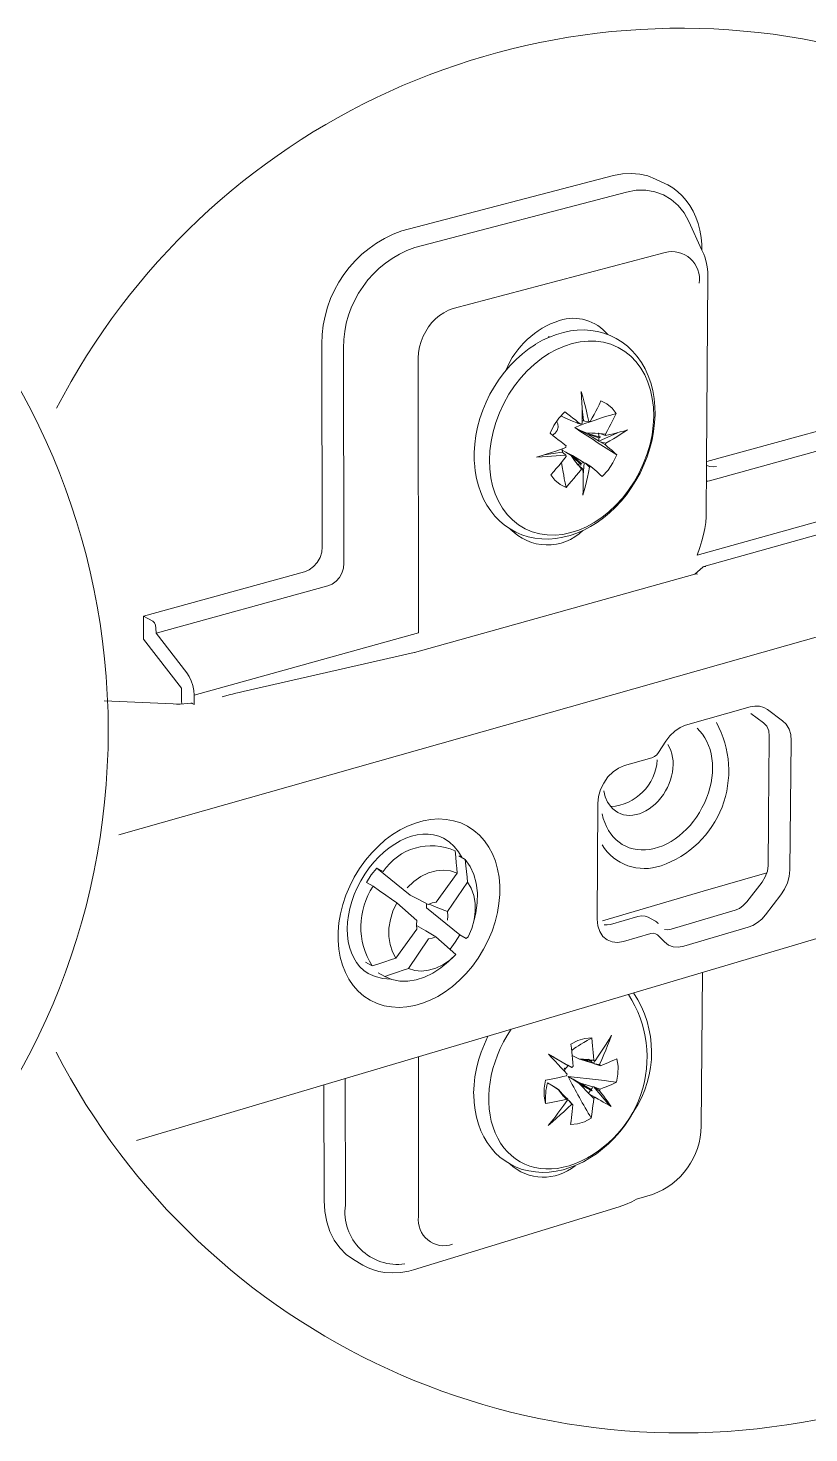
# Model space of a CAD drawing. Header units: metres. Extents: x -11.5 to 7.4, y -3.8 to 5.9.
# Drawn here: x 5.4697 to 5.5526, y -2.3531 to -2.2039 of the extents above; entities that cross this region are included whole.
import ezdxf

# ---------------------------------------------------------------- set-up
doc = ezdxf.new("R2010")
doc.units = ezdxf.units.M
doc.header["$MEASUREMENT"] = 0
doc.layers.add('PDF22_Geometry_Num_Penna__7_Num_Penna__7', color=7, linetype='Continuous', lineweight=18)

msp = doc.modelspace()

# ---------------------------------------------------------------- linework, layer by layer
at = {"layer": 'PDF22_Geometry_Num_Penna__7_Num_Penna__7', "color": 7, "linetype": 'Continuous', "lineweight": 18, "flags": 128}
for points in [[(5.344957379633012, -2.324634310949447, 0.2304081888433928), (5.403590297867732, -2.353101257988542, 2.414170306995908), (5.328985267737311, -2.278497096527901, 0.007389762515852656), (5.329022424944418, -2.280872460982821)], [(5.499039214529962, -2.261642529656321), (5.499533074046173, -2.261437369111028), (5.499988849868354, -2.261094615864701), (5.500380743365051, -2.260646211080078), (5.500678041879786, -2.260125324426161), (5.500864774831189, -2.259556526028133), (5.500920057612857, -2.258987727630105), (5.500864651980562, -2.23743690227865, -0.3195067604524842), (5.509370829319538, -2.225427025088325), (5.531843894319804, -2.219567050231753)], [(5.501517234505473, -2.263124722458094), (5.501973010327651, -2.262939218012948), (5.502390702455793, -2.262632091448138), (5.502735912714638, -2.262241426457701), (5.502997584547856, -2.261772137066671), (5.503165889905372, -2.261251250412753), (5.503221172687038, -2.260710707658689), (5.50316625845725, -2.237875356162573, -0.3194679545846374), (5.510731400001644, -2.227198408263523), (5.533214293051987, -2.221310177762988)], [(5.511112851195138, -2.238938136927441), (5.511150934889175, -2.238349682429265), (5.511254129414954, -2.237744028843459), (5.511410149709876, -2.237176458951691), (5.51164602291165, -2.236610117566181), (5.511905237732348, -2.236103972987375), (5.512212364297159, -2.235619941521235), (5.512557574556006, -2.235173993749131), (5.51293841149637, -2.234782100252434), (5.513368388687104, -2.234417233893439), (5.513814336459207, -2.234121163884963), (5.514318024025494, -2.233860720558004), (5.514831539641857, -2.233683815656673), (5.537321803729753, -2.227728017311881, -0.5386984556323033), (5.540937297650693, -2.230990438533917)], [(5.531227307028292, -2.236442795013673, 0.3056984583386664), (5.526114263977341, -2.234940331858637, 0.2206795742494805), (5.520412520726953, -2.240252884326078)], [(5.530641800945139, -2.251515952561411), (5.531256054074758, -2.250845188143866), (5.531779397741195, -2.250072457706805), (5.532189718831781, -2.249232159425485, -0.004651419292270638), (5.527716850392517, -2.246326005018628), (5.528340563020331, -2.246642468231008), (5.52824719654463, -2.246604384536972)], [(5.530622636247495, -2.290657759038915, 0.3509979152321352), (5.536885069754595, -2.292855679587321, 0.4649656711896184), (5.542773300255131, -2.277660285666787)], [(5.536484331012829, -2.281600596642673, -0.3769883840104385), (5.531544015941925, -2.286586120743918), (5.53121109074567, -2.286109460315333), (5.530967846506343, -2.285550489967379), (5.530819197248974, -2.284916580737611)], [(5.51302280987638, -2.296740339229661), (5.515240263674308, -2.2936673536728), (5.515194808942715, -2.293135410462549), (5.515139526161049, -2.292565383558262), (5.515081786366862, -2.291951130428642), (5.515016675535128, -2.291290194061172, 0.3694348428048798), (5.507385931756485, -2.293486763252691), (5.506695511238791, -2.293105926312327), (5.510265550428143, -2.29597571693391)], [(5.510963464834015, -2.299590842302974), (5.508737411492273, -2.302664564963591), (5.508178441144318, -2.302851297914996), (5.507574016064773, -2.303057686966548), (5.506911851191047, -2.303271447055656), (5.506203003079465, -2.303504863244911, -0.2916424093688218), (5.506304354845849, -2.295024730238633), (5.507004603413618, -2.295518589754848), (5.507658168743532, -2.295975594083285), (5.508262593823078, -2.296394514717686), (5.50882131846978, -2.296786285363756), (5.510973661435969, -2.298669585459171)], [(5.534293658651354, -2.328286168655662), (5.535990102944737, -2.327765527702997, 0.3131476000613315), (5.541160885789875, -2.320526431719802), (5.541281279403282, -2.304183612953141)], [(5.514755126552531, -2.333068252120377, -0.5593269646354714), (5.511132015892786, -2.330114677371914), (5.511132015892786, -2.313139177881744)], [(5.509688029635676, -2.335153272943566, -0.4960148738406647), (5.503372278956924, -2.328912461146623), (5.503344023312962, -2.315449261051618)], [(5.524631211221182, -2.315624568894811), (5.52449239001389, -2.316502950870167), (5.524482561963815, -2.317339563632709), (5.524621383171111, -2.318124579132363, -0.07745887747899655), (5.524828017923914, -2.315914864923869), (5.525442271053533, -2.31626990323279)], [(5.528208867149342, -2.315979730054357), (5.527642525763831, -2.315607492657807), (5.527025815621693, -2.315254911361406, 0.01650723422351033), (5.529485408003319, -2.319667091591465), (5.529543147797499, -2.319297311207434), (5.529588602529092, -2.318959471986143), (5.52962668622313, -2.318642517371259), (5.529662312904646, -2.318319420225079), (5.529701625104943, -2.317965610422418), (5.529737251786463, -2.317582316469535), (5.529792534568125, -2.317517205637796), (5.529859979561758, -2.31745258620856), (5.530195361770533, -2.317638090653705), (5.530492660285267, -2.317805167504962), (5.530754332118486, -2.317966101824922), (5.531013546939187, -2.318112294069771), (5.53129487487255, -2.318270771377212), (5.531582345337213, -2.318441533747247), (5.531385784335733, -2.318151606270066), (5.531191680346774, -2.317870278336701), (5.53100371888911, -2.317611063516001), (5.53080961490015, -2.317349391682783), (5.530595854811045, -2.317071749268195), (5.530353839077973, -2.316754794653312)], [(5.530437868906105, -2.316586612146421), (5.53075482352099, -2.316463761520497), (5.531052122035724, -2.316344596413351), (5.531323621919016, -2.316231573837502), (5.531582836739716, -2.316121008274169), (5.531860479154304, -2.315998157648246), (5.532170062731632, -2.315856879428434, 0.0113145132362777), (5.527025815621693, -2.315254911361406)]]:
    msp.add_lwpolyline(points, format="xyb", dxfattribs=at)
for points in [[(5.536316394207191, -2.219922702793804), (5.535495752026021, -2.219594691622587), (5.534629655113257, -2.219399359127368), (5.533725474506454, -2.219325648751814), (5.532784438711879, -2.219380931533479), (5.531843402917302, -2.219567664484883)], [(5.537350550776219, -2.220424301899451), (5.536316148505939, -2.219923071345681)], [(5.539836433191791, -2.224424072578282), (5.53933520263802, -2.223519891971482), (5.538711121458327, -2.222736104978088), (5.537974017702783, -2.222092367698246), (5.537134947927724, -2.221599736688291), (5.536231995827182, -2.221274182529593), (5.535262704388641, -2.221113248209632), (5.53424795821851, -2.221124304765966), (5.53321355594823, -2.221309809211111)], [(5.537350673626845, -2.220424793301955), (5.537592689359915, -2.220546415421619), (5.538133232113982, -2.220870741074059), (5.538644290717825, -2.221263863077015), (5.539118494133891, -2.221711039355378), (5.539548471324625, -2.222204898871592), (5.539939136315061, -2.222754041169472), (5.540285575080167, -2.223349866705204), (5.54057304554483, -2.223982547428712), (5.5408150612779, -2.224654540352516), (5.541003022735564, -2.225371988007911), (5.541141843942858, -2.22611769130727), (5.541215554318413, -2.226889193238072), (5.541235210418561, -2.227469048192433), (5.539835941789287, -2.224423581175779)], [(5.541300075549049, -2.227609343607238), (5.541234964717308, -2.227469293893685)], [(5.541300075549049, -2.227609712159116), (5.541422926174974, -2.227895954117519), (5.541532263232044, -2.228193252632255), (5.541680912489412, -2.228706768248617), (5.541784107015188, -2.229239939965127), (5.541839389796854, -2.229780482719192), (5.541859045897002, -2.230328396510814), (5.541710396639631, -2.249932899395755)], [(5.53465606799783, -2.251151823306172), (5.535066389088415, -2.250295554443483), (5.535411599347263, -2.249420857986904), (5.535708897861998, -2.248526505430178), (5.535932486001178, -2.247621096317118), (5.536100791358693, -2.246726743760392), (5.536203985884473, -2.245832391203666), (5.536251897628581, -2.244946638190754), (5.536232241528435, -2.244082998290509), (5.536148703102805, -2.243223043909042), (5.536000053845436, -2.242395030690314), (5.535793664793886, -2.241584216559216), (5.535524621923111, -2.240810257615895), (5.53518923971434, -2.2400928099605), (5.534804717255197, -2.239403617949066), (5.534351398445537, -2.238769708719299), (5.533857538929324, -2.238192310777456), (5.533324367212813, -2.237689851717428), (5.532745740764712, -2.237243903945323), (5.53212165958502, -2.236850781942366), (5.531469322761362, -2.236533827327483), (5.530819442950225, -2.236291811594413), (5.530137621976348, -2.236113678186823), (5.529430002371027, -2.236004341129751), (5.528722382765704, -2.235955200879381), (5.527995107060233, -2.235974856979529), (5.527259231810948, -2.236058395405157), (5.526524585067923, -2.236208273168784), (5.525797309362456, -2.236420804751633), (5.525041778013023, -2.236711960735073), (5.524297303219923, -2.237054713981401), (5.523571256020711, -2.237474863122061), (5.523541771870489, -2.237494519222208)], [(5.525005537078373, -2.236730634030213), (5.524977281434412, -2.236672894236029), (5.524957625334265, -2.236618839960622)], [(5.523541894721118, -2.237494273520956), (5.522872358809833, -2.23794022129306), (5.522172110242064, -2.238491820603459), (5.521502574330778, -2.23908641763293), (5.520858837050937, -2.239739982962846), (5.520261783008948, -2.240437774518095), (5.519702812660993, -2.241184706323712), (5.51919175405715, -2.241966036304588), (5.5187261501849, -2.24278667848576), (5.518315829094311, -2.243624519754561), (5.517950962735318, -2.244490616667325), (5.517653664220582, -2.245376369680236), (5.517411648487512, -2.246278093274518), (5.517223687029848, -2.247172445831244), (5.517104521922702, -2.248068026894229), (5.517049239141038, -2.24897220750103), (5.517056610178591, -2.249857960513941), (5.517066438228667, -2.250071720603049)], [(5.511122433543962, -2.268119951758787), (5.511112605493889, -2.238938014076814)], [(5.528508499825969, -2.24588742828408), (5.528508499825969, -2.245281774698275), (5.528508499825969, -2.244732632400395), (5.528498671775896, -2.244212974252736), (5.528480244182008, -2.243690859092559), (5.528453217044305, -2.243111004138199), (5.528415133350268, -2.242486922958505), (5.528583438707781, -2.243074148950422), (5.528722259915076, -2.243614691704487), (5.528851253072299, -2.244106094208183), (5.528964275648146, -2.244593811193101), (5.529084669261554, -2.245107326809463), (5.529207519887475, -2.245683496245046)], [(5.529207028484974, -2.245683250543794), (5.529280738860528, -2.24567342249372), (5.529355677742341, -2.24567342249372), (5.529579265881521, -2.245282757503282), (5.529775826883, -2.244920348156807), (5.529950274771814, -2.244593565491849), (5.530128408179403, -2.244258183283077), (5.530315141130806, -2.243895773936601), (5.530511702132285, -2.243492823883571)], [(5.530511702132285, -2.243491963929189), (5.531145611362053, -2.243791719456443), (5.53168615411612, -2.244247495278621), (5.532122273838148, -2.244835949776796), (5.531928169849188, -2.245236442817309), (5.531740208391525, -2.245608680213858), (5.531563303490193, -2.24594406242263), (5.531385170082604, -2.246270845087589), (5.531191066093644, -2.24662342638399), (5.530977306004537, -2.247015319880688)], [(5.541710765191514, -2.249931916590748), (5.5417291927854, -2.249931916590748), (5.541746391873028, -2.249923317046933), (5.563446726436236, -2.2439687472084)], [(5.526663529125843, -2.244639143074067), (5.526049275996224, -2.245320964047945), (5.525516104279713, -2.246093694485007), (5.525105783189129, -2.246930307247548)], [(5.526253208035255, -2.245068751712923), (5.526728639957582, -2.245310767445993)], [(5.526793382237447, -2.245330669247393), (5.526728271405707, -2.245311013147245), (5.526615248829856, -2.245245902315505)], [(5.526615494531105, -2.245246270867383), (5.527315743098873, -2.245589024113711)], [(5.528357516406707, -2.245971458112212), (5.528060217891973, -2.245738041922956), (5.5277911750212, -2.245514453783775), (5.52752950318798, -2.245310521744742), (5.527267831354763, -2.245115189249522), (5.526990188940173, -2.244891601110341), (5.526663406275217, -2.244639757327196)], [(5.528499040327775, -2.244332016509257), (5.528667345685289, -2.245560522768496), (5.528628033484994, -2.245618262562681)], [(5.528667099984036, -2.245560522768496), (5.528787493597443, -2.245628090612755)], [(5.525106274591632, -2.246930798650052), (5.525425686219036, -2.247183870939455), (5.525713156683697, -2.247406230572377), (5.525974828516915, -2.247610162611411), (5.526234043337613, -2.247816551662963), (5.526505543220907, -2.24803154025833), (5.526802841735643, -2.248264956447585)], [(5.525797309362456, -2.245656591957969), (5.525936130569749, -2.245925634828742), (5.525955786669897, -2.246270845087589), (5.525852592144119, -2.24662342638399), (5.525638832055012, -2.246923181911244), (5.525358732627906, -2.247127113950278)], [(5.527316234501377, -2.245589515516214), (5.52760370496604, -2.245695167054508), (5.527950143731145, -2.245814332161655)], [(5.527920536730297, -2.2457870593227), (5.528033559306147, -2.245850941648181), (5.528357884958586, -2.245971335261586)], [(5.52904855117753, -2.247026007885143), (5.528247565096509, -2.246604630238224)], [(5.528954939000576, -2.246894803416656), (5.528340685870958, -2.246642959633512)], [(5.528508745527223, -2.245886936881576), (5.528433806645406, -2.245925020575613), (5.528357639257335, -2.245971703813464)], [(5.528508745527223, -2.245627722060876), (5.528573856358962, -2.245617894010802), (5.528629139140625, -2.245617894010802)], [(5.529206905634346, -2.245683004842542), (5.528786756493686, -2.245627722060876)], [(5.530241062203375, -2.246959422845892), (5.529876195844381, -2.24693116720193), (5.529543270648128, -2.246911511101782), (5.528954816149952, -2.246894312014152)], [(5.528955184701829, -2.246894803416656), (5.529589093931596, -2.247091364418135), (5.53027951444929, -2.247302667494724), (5.530455190844362, -2.247302667494724)], [(5.52904855117753, -2.247026376437021), (5.529634548663187, -2.247202052832092), (5.53027951444929, -2.24739861383357), (5.53027951444929, -2.247564462178568), (5.530259858349142, -2.247732767536083)], [(5.529048919729409, -2.247026376437021), (5.529598062027288, -2.247340874039387), (5.530260226901019, -2.247732767536083), (5.530295853582535, -2.247761023180046)], [(5.53027914589741, -2.246901683051708), (5.530241062203375, -2.246959422845892), (5.53026686083482, -2.247127728203408), (5.53027914589741, -2.24730217609222)], [(5.53027951444929, -2.24690192875296), (5.530399908062694, -2.246969496597218)], [(5.532271045946141, -2.246868267681457), (5.530296836387544, -2.247761391731923)], [(5.530977674556414, -2.247015197030062), (5.530399048108313, -2.24696851379221)], [(5.530399662361441, -2.246969005194714), (5.531004087440987, -2.247172937233748), (5.530986888353359, -2.247091855820639), (5.530978288809544, -2.247015688432565)], [(5.531003964590363, -2.247172814383123), (5.531452369374986, -2.247072076869864), (5.531834434821608, -2.246976253381644), (5.532196844168086, -2.24688534391846), (5.532551882477003, -2.246791977442758), (5.532924119873554, -2.246692468435759), (5.533314784863993, -2.246568389303575), (5.532924119873554, -2.246827604124275), (5.532551882477003, -2.247072076869864), (5.532196844168086, -2.247295665009046), (5.531844262871683, -2.247509425098153), (5.531462197425057, -2.247733013237335), (5.531013792640435, -2.24798362851422)], [(5.541691723344494, -2.252027134015881), (5.541848972145678, -2.252007477915732), (5.542027105553267, -2.251971851234215), (5.564807297118342, -2.245695412755761)], [(5.526783062784867, -2.24925218407751), (5.526243748537061, -2.249298867315361), (5.525742517983291, -2.24933449399688), (5.525274457098522, -2.249373806197175), (5.524789197126124, -2.249399604828619), (5.524259710928389, -2.249429088978841), (5.523681084480287, -2.249456116116544), (5.524259710928389, -2.249290267771547), (5.524780597582309, -2.249121962414031), (5.525267086060966, -2.248963485106589), (5.525732689933218, -2.248814835849221), (5.526224092436912, -2.248637930947891), (5.526774463241052, -2.248440141440153)], [(5.526802718885016, -2.24826544785009), (5.526783062784867, -2.248348986275718), (5.526774463241052, -2.248439895738902)], [(5.530454576591232, -2.247302667494724), (5.530278900196159, -2.247398490982945)], [(5.530408999009012, -2.247825642609282), (5.530295976433164, -2.247760531777542)], [(5.530408630457135, -2.247826379713037), (5.530987256905238, -2.248159304909291), (5.531004455992866, -2.248068395446107), (5.531013055536681, -2.24798362851422)], [(5.531013669789811, -2.247983997066098), (5.530409244710265, -2.247825519758656)], [(5.532189473130529, -2.249231668022982), (5.531983084078977, -2.249047392084095), (5.531788980090017, -2.248871715689024), (5.531610846682426, -2.24870095331899), (5.531424113731022, -2.248535104973992), (5.531220181691989, -2.248358200072662), (5.530986765502732, -2.248159182058665)], [(5.524463274415547, -2.249222208524785), (5.526373601648663, -2.248934738060123)], [(5.526802350333138, -2.252682296403933), (5.526169669609629, -2.252382540876678), (5.52561929880549, -2.251926765054501), (5.525180722070941, -2.251339539062585), (5.525487848635752, -2.250994328803738), (5.525769176569117, -2.250676145682595), (5.526029619896075, -2.250378847167859), (5.526272864135404, -2.250081548653124), (5.526532078956105, -2.249764594038239), (5.526822006433285, -2.249409555729319)], [(5.526318073165747, -2.250035479668402), (5.526393012047558, -2.250488798478061), (5.526486378523261, -2.251051454344793), (5.526550260848742, -2.251386836553565), (5.526615371680482, -2.251757845443855), (5.52670136711863, -2.252185365622071), (5.526803333138146, -2.252681682150803)], [(5.526373233096786, -2.248934246657619), (5.526496083722709, -2.248999357489359)], [(5.526373478798039, -2.248934000956367), (5.526411562492074, -2.248888546224776), (5.526391906391925, -2.248739896967408), (5.526373478798039, -2.248581419659966)], [(5.526382815445608, -2.248719380912878), (5.526793136536195, -2.248934369508246), (5.527342278834073, -2.249279579767091)], [(5.526496083722709, -2.248998988937482), (5.526783554187372, -2.249252061226885), (5.52680321028752, -2.249334371146254), (5.52682163788141, -2.249409310028067)], [(5.526841048280305, -2.248963116554711), (5.527490928091442, -2.249305869801039)], [(5.527342524535326, -2.249279702617717), (5.527642280062578, -2.249709679808451), (5.527817956457652, -2.249951695541522), (5.528024345509204, -2.250220738412295)], [(5.528023731256075, -2.250220492711043), (5.528182208563516, -2.250203293623414), (5.528340685870958, -2.250162752916859), (5.527807514154448, -2.249698377550867), (5.527343138788453, -2.249279456916466)], [(5.527491296643319, -2.249306115502291), (5.528042895953719, -2.249632898167249), (5.528702603814928, -2.250016192120132)], [(5.528386877706305, -2.250353048536415), (5.528415133350268, -2.250138059941048), (5.52792987337787, -2.24969825470024), (5.527491296643319, -2.249306361203543)], [(5.528703095217432, -2.250015823568254), (5.528564274010138, -2.250080934399993), (5.528415624752769, -2.250138674194178)], [(5.541710396639631, -2.249932407993251), (5.54166494190804, -2.255802210899897)], [(5.526802841735643, -2.252682296403933), (5.527109968300453, -2.252326029588753), (5.527390067727559, -2.252017674517685), (5.527633311966886, -2.251720376002948), (5.527885155750029, -2.251419391969435), (5.528152970114546, -2.251096294823255), (5.528434298047912, -2.250752313070668), (5.528509236929724, -2.250743713526854), (5.528582947305278, -2.250743713526854)], [(5.52810825248671, -2.250330812573123), (5.527995229910859, -2.250276758297717), (5.528023485554822, -2.250220247009791)], [(5.528583070155905, -2.250743344974976), (5.528107638233582, -2.250330566871871)], [(5.528108006785459, -2.250330689722497), (5.528434789450415, -2.250752067369416)], [(5.528386386303803, -2.250352802835164), (5.52834093157221, -2.250162384364981)], [(5.529290321209348, -2.250529339184616), (5.529188355189833, -2.251087081026311), (5.529085160664058, -2.251580940542524), (5.528983194644537, -2.252036716364703), (5.52887140057495, -2.252494949199399), (5.528741178911471, -2.252997408259428), (5.528599900691658, -2.253519523419604), (5.528619556791806, -2.253033034940946), (5.528628156335621, -2.252568659574953), (5.528628156335621, -2.252141139396738), (5.528619556791806, -2.251719761749819), (5.52861218575425, -2.251254157877567), (5.528582701604028, -2.250743099273723)], [(5.528611817202373, -2.251393593337991), (5.528740810359592, -2.250052064502901)], [(5.528861449674249, -2.250111032803345), (5.528741056060841, -2.250052064502901)], [(5.529439707570475, -2.250445186505858), (5.529663295709655, -2.250650347051151), (5.529869684761206, -2.250824794939963), (5.530063788750168, -2.250994328803738), (5.530240693651496, -2.251151577604921), (5.53042865510916, -2.251328482506251), (5.530642415198269, -2.251516443963915)], [(5.542773300255128, -2.250445186505858), (5.542418261946207, -2.250500469287523), (5.542075508699881, -2.250472213643561), (5.541756097072476, -2.250359191067711)], [(5.540712235303999, -2.259870900779872), (5.568907682459804, -2.252026888314629)], [(5.541664696206791, -2.255801965198645), (5.541626612512754, -2.256416218328265), (5.541533246037051, -2.257058727101847), (5.541403024373572, -2.257692636331615), (5.541234719016057, -2.258344973155271), (5.541012359383133, -2.259061192304407), (5.54071260385588, -2.259870777929246)], [(5.557762427974735, -2.256528749501612), (5.54143926530822, -2.261075451167056), (5.541374154476481, -2.26110247830476), (5.541318871694815, -2.26115039004887)], [(5.499039337380587, -2.261643143909451), (5.481923788176864, -2.266339723338523), (5.482920106753108, -2.266888865636403)], [(5.51069294775573, -2.270214677781416), (5.540469482467177, -2.261896461900106)], [(5.541318748844189, -2.261150144347618), (5.540469851019054, -2.261895847646977), (5.540537418863313, -2.26187373453431)], [(5.540760147048113, -2.261885036791895), (5.54064712447226, -2.261866609198007), (5.540536558908929, -2.261873980235562)], [(5.541655113857969, -2.261085647769008), (5.541551919332191, -2.26106599166886), (5.541438896756343, -2.261075819718934)], [(5.501516988804221, -2.263124845308719), (5.483265071310703, -2.26814697889649), (5.483255243260627, -2.267613807179981)], [(5.565970938247094, -2.265024730238633), (5.479315792239124, -2.289594855423422)], [(5.481923419624986, -2.266339723338523), (5.481943075725136, -2.268789364819446), (5.485966433724144, -2.274006830902437)], [(5.482919615350603, -2.266889111337655), (5.483087920708119, -2.267057416695171), (5.483207085815266, -2.267319088528389), (5.483254997559378, -2.267613930030606)], [(5.486525895474601, -2.272367020747604), (5.483265439862581, -2.268147101747116)], [(5.511122802095839, -2.268119460356283), (5.487308208260485, -2.274743566106102), (5.487272581578967, -2.274238650033555), (5.487169387053189, -2.273727591429711), (5.487001081695674, -2.273223903863423), (5.486784864594048, -2.272758299991171), (5.48652564977335, -2.272366406494474)], [(5.490271365357769, -2.274919488202425), (5.490671858398281, -2.274816293676649), (5.491026896707202, -2.274713099150873), (5.491370878459788, -2.274632017737764), (5.491725916768708, -2.274536194249542), (5.492106753709072, -2.274445284786359), (5.492524445837214, -2.274350689804398), (5.510692824905107, -2.270214309229538)], [(5.477767997203108, -2.275338654538078), (5.48508129496436, -2.275682636290665)], [(5.486012502708864, -2.275683127693168), (5.485986704077421, -2.275339145940581), (5.485976876027348, -2.275004992238068), (5.485967047977272, -2.274007445155566)], [(5.487104030520198, -2.275627353508998), (5.487317790609307, -2.275750204134923), (5.487307962559232, -2.274744057508606)], [(5.486955381262829, -2.275591849678106), (5.486590514903837, -2.275644675447254), (5.486209677963471, -2.275672931091216), (5.485827612516848, -2.275692587191364), (5.48545291810778, -2.275702415241438), (5.485081909217492, -2.27568275914129)], [(5.487104153370824, -2.275627844911503), (5.487075897726861, -2.275610645823873), (5.487046413576641, -2.27559958926754), (5.487029214489011, -2.27559958926754), (5.48700095884505, -2.275592218229985), (5.486981302744901, -2.275592218229985), (5.486955504113457, -2.275592218229985)], [(5.539493311393583, -2.277948001832702), (5.546360661382733, -2.275989762855475)], [(5.54636041568148, -2.275990254257978), (5.546861646235252, -2.275899344794794), (5.54734690620765, -2.275917772388683), (5.547802682029827, -2.276040623014607), (5.54820317507034, -2.276271582191344)], [(5.546425157961343, -2.276690748526997), (5.547776514846507, -2.277687067103239)], [(5.54820317507034, -2.276270845087589), (5.549796547688572, -2.277456353627754)], [(5.537386546009616, -2.279634863777264), (5.537825122744163, -2.279056237329162), (5.538336181348006, -2.278562377812948), (5.538904979746036, -2.278190140416398), (5.539493434244211, -2.277948124683328)], [(5.547776146294627, -2.277687067103239), (5.5481115285034, -2.278050704955975), (5.548315460542433, -2.278535964928374), (5.548380571374173, -2.279102306313884)], [(5.549796424837947, -2.277456230777128), (5.550189546840903, -2.277837067717493), (5.550478245811826, -2.278339526777521), (5.550655150713155, -2.278926752769438), (5.550710433494821, -2.279577861086835)], [(5.536623520772002, -2.280826146296848), (5.537386423158987, -2.279634495225386)], [(5.548371111875976, -2.279977985575469), (5.548380939926053, -2.279102060612632)], [(5.550710556345447, -2.279577246833705), (5.550569278125636, -2.293311946812001)], [(5.535925360664876, -2.28139605035051), (5.536184575485574, -2.281274428230845), (5.536426591218644, -2.281090152291959), (5.536623152220125, -2.280826023446222)], [(5.548344698991404, -2.282821240461853), (5.548370497622848, -2.279978476977973)], [(5.530176319923513, -2.286259829481464), (5.530251258805327, -2.28552272572592), (5.530463790388175, -2.284777022426562), (5.530800401103205, -2.284080459377573), (5.53124634887531, -2.283435493591472), (5.531788120135635, -2.282896179343666), (5.532383945671365, -2.282488315265599), (5.533008026851059, -2.282224186419862)], [(5.533007658299182, -2.282223817867985), (5.535925360664876, -2.281395804649258)], [(5.548296787247295, -2.288215857147425), (5.548344698991404, -2.282821486163105)], [(5.530121159992472, -2.298547103385125), (5.53017644277414, -2.286259583780212)], [(5.547617300435309, -2.294597701462922), (5.547953911150341, -2.294046102152523), (5.548176270783264, -2.293442905579237), (5.548251209665077, -2.292828652449617), (5.548296664396668, -2.288215611446173)], [(5.515779700772738, -2.292015872708504), (5.515389035782302, -2.291381963478737), (5.514923431910049, -2.290814393586968), (5.514402545256129, -2.290331590627087), (5.513805491214143, -2.289947068167945)], [(5.515407831928067, -2.291812063520096), (5.516097023939501, -2.292195357472979)], [(5.481187175823823, -2.322033440348011), (5.582871867407329, -2.291850270064759)], [(5.506695511238791, -2.293105926312327), (5.50611934180321, -2.293843030067871), (5.505615654236921, -2.294642787642636)], [(5.514205861404028, -2.297726461203953), (5.51634837632014, -2.294607283811744), (5.516293093538476, -2.294067969563938), (5.516237810756808, -2.293486886103318), (5.516170242912551, -2.292872632973698), (5.516096532536997, -2.292195726024857)], [(5.517207347896598, -2.297877813175091), (5.517365825204044, -2.296785671110627), (5.51738548130419, -2.295723013196385), (5.517262630678266, -2.294718095076327), (5.517010786895122, -2.29377705928175), (5.516610293854612, -2.292930618469134), (5.516096778238248, -2.292195971726108)], [(5.550569032424383, -2.293311578260124), (5.550494093542572, -2.293992170727743), (5.550309817603685, -2.294682591245435), (5.550012519088947, -2.295350898650461), (5.549612026048434, -2.295957780742525)], [(5.505615777087545, -2.294643279045139), (5.506304969098981, -2.295025344491763)], [(5.515239895122429, -2.293666616569044), (5.51454210356718, -2.293412315773382), (5.513787800724009, -2.293321406310198), (5.51299418568054, -2.293385288635678), (5.512185828561957, -2.293618704824934), (5.511393442024751, -2.294010598321631), (5.510637910675317, -2.294542541531882), (5.509940119120071, -2.295202249393093)], [(5.516425157961343, -2.300419838326709), (5.516797395357891, -2.299535313820057), (5.517049239141038, -2.298621305163183), (5.517168404248183, -2.2977195815689), (5.517159804704368, -2.29683260004973), (5.517019754990814, -2.296005815337262), (5.516739655563708, -2.295258883531644), (5.516348990573269, -2.294607775214248)], [(5.54137440017773, -2.29557669810091), (5.548128727591029, -2.293601260036053)], [(5.547617668987186, -2.294597701462922), (5.545996040724992, -2.296694761647443)], [(5.51026591898002, -2.295976085485788), (5.5111676425743, -2.296462573964448), (5.512156590112991, -2.296989603149661)], [(5.530660965642785, -2.298727079552103), (5.541374768729611, -2.295577189503414)], [(5.549611657496557, -2.295958272145029), (5.547990029234363, -2.298063931873365)], [(5.508821441320407, -2.296786039662505), (5.508420948279893, -2.297671792675416), (5.508149448396605, -2.29858580133229), (5.508000799139234, -2.299498581482905), (5.507990971089162, -2.300392934039632), (5.508113821715085, -2.301229546802174), (5.508365665498228, -2.301996134707939), (5.508737902894778, -2.302664442112965)], [(5.51197907095853, -2.296887882831395), (5.511988899008603, -2.297112699476836), (5.51197907095853, -2.297344887159833)], [(5.51197907095853, -2.297345010010459), (5.515511026453842, -2.300197601544412)], [(5.512156590112991, -2.296989848850912), (5.512592709835019, -2.296796973368212), (5.513022687025751, -2.296740462080287)], [(5.514215566603475, -2.298643049723971), (5.514263478347585, -2.298177445851719), (5.514205738553402, -2.297726584054578), (5.513190992383267, -2.297318719976511), (5.512259784638765, -2.296936654529887)], [(5.544767165913873, -2.297587394295407), (5.537945270656317, -2.299591088004226)], [(5.545995672173113, -2.296694761647443), (5.545623434776562, -2.297095254687955), (5.545213113685977, -2.297392553202691), (5.544767165913873, -2.297587885697911)], [(5.510918501504927, -2.299219096308928), (5.511904992031095, -2.299786666200697), (5.51296764994534, -2.300409518874131)], [(5.510964079087145, -2.2995909651536), (5.510918624355554, -2.299142560368978), (5.510973907137219, -2.298669585459171)], [(5.517039411090963, -2.298659880259723), (5.51720771644848, -2.297877321772587)], [(5.532904463773406, -2.300912960739168), (5.532280382593711, -2.301016155264944), (5.531695613614314, -2.300960872483278), (5.531162441897804, -2.300737284344097), (5.5307164941257, -2.300366275453806), (5.530389711460741, -2.299852759837444), (5.530185779421709, -2.299237278201566), (5.530120668589969, -2.298546857683873)], [(5.531527185406173, -2.299088137541693), (5.531181975147327, -2.299152019867174), (5.530845364432293, -2.2991421918171)], [(5.531527676808675, -2.29908764613919), (5.534423266061705, -2.298239976820315), (5.534816388064659, -2.298177323001093), (5.53518862546121, -2.298201893126278), (5.535524007669983, -2.298335800308536)], [(5.535524621923111, -2.298335923159161), (5.53622241347836, -2.298705703543192)], [(5.536623520772002, -2.299012707257376), (5.536548581890187, -2.298950053438155), (5.536474871514635, -2.298884942606415), (5.536391333089004, -2.298818603268417), (5.536306566157119, -2.298760863474232), (5.536223027731488, -2.298705580692566)], [(5.547989660682484, -2.29806380902274), (5.547589167641972, -2.298520813351177), (5.547133391819795, -2.298904107304059), (5.546648131847396, -2.299202634325055), (5.546144444281104, -2.299395509807755)], [(5.512211750044029, -2.300634581220824), (5.510059407077842, -2.303766043675626)], [(5.51296764994534, -2.300409027471628), (5.512585584498714, -2.300569961791588), (5.512212118595906, -2.300635072623328)], [(5.515110287712078, -2.302283728023227), (5.512967772795964, -2.300409027471628)], [(5.514486452233637, -2.301733602920339), (5.515035594531517, -2.3009903566335), (5.515511026453842, -2.300197970096291), (5.516200218465276, -2.300580035542914)], [(5.516199604212147, -2.300579421289784), (5.516267172056404, -2.300531509545674), (5.516322454838072, -2.300495882864156), (5.516377737619734, -2.30045657066386), (5.516425649363846, -2.300419715476083)], [(5.535803001441456, -2.300066519926552), (5.532904955175908, -2.300912960739168)], [(5.53650116154858, -2.300214677781416), (5.536297229509547, -2.300085684624196), (5.53606504182655, -2.30003040184253), (5.535803369993333, -2.300066028524048)], [(5.537247356250443, -2.300960872483278), (5.536501652951085, -2.300215169183919)], [(5.537945639208194, -2.2995909651536), (5.537593057911794, -2.299656075985339), (5.537256447196761, -2.299648704947785)], [(5.546144444281104, -2.299395264106503), (5.539325006036067, -2.301417385409211)], [(5.539325251737321, -2.301416894006708), (5.538736797239146, -2.301520088532484), (5.538177826891191, -2.301472176788373), (5.537674139324903, -2.301287900849488), (5.537247847652946, -2.30096111818453)], [(5.50551503957429, -2.303113215449466), (5.506204231585722, -2.303503880439903)], [(5.514318638278624, -2.303047858916474), (5.513517652197603, -2.30371739482776), (5.512669982878725, -2.304276365175713), (5.511784229865814, -2.304707570872706), (5.51088987730909, -2.304985213287294), (5.510004124296175, -2.305124034494589), (5.509138027383413, -2.305108063913218), (5.50831738520224, -2.304939758555702), (5.507554482815253, -2.304632631990893), (5.5082522743705, -2.304389387751563), (5.508905839700418, -2.30416702811864), (5.509500436729887, -2.303960639067089), (5.510059407077842, -2.30376530657187)], [(5.510059529928467, -2.303766043675626), (5.510731522852273, -2.303979803764733), (5.511448970507669, -2.304044914596473), (5.512202044844582, -2.303969975714659), (5.512967404244089, -2.303746387575477), (5.513720478581002, -2.303383978229002), (5.51444775428647, -2.302887661700269), (5.515109919160201, -2.302283236620724)], [(5.514894316311704, -2.302498962319846), (5.514318146876123, -2.303048104617726)], [(5.505783713893186, -2.304306340728439), (5.506536788230097, -2.304641722937211), (5.50735743041127, -2.304848111988763), (5.508214927780221, -2.304910765807985)], [(5.50686590505695, -2.304240984195447), (5.507555097068384, -2.304632877692145)], [(5.518529466332796, -2.310950348279658), (5.518509810232645, -2.310965090354768), (5.518128973292281, -2.311796789092273), (5.517792362577248, -2.312654286461223), (5.517514720162662, -2.313520383373986), (5.51729113202348, -2.314396308336824), (5.51713265471604, -2.315274690312179), (5.517029460190262, -2.31614692975624), (5.516991376496225, -2.317014255175263), (5.517001204546299, -2.317181332026519)], [(5.527325816850201, -2.311804405831081), (5.528050635543151, -2.311423568890716), (5.528796338842509, -2.311199980751535), (5.52952361454798, -2.311144697969869), (5.529578897329644, -2.311583274704417), (5.529626809073754, -2.311982539238671), (5.529662435755274, -2.312347405597664), (5.529691919905494, -2.312711043450399), (5.529717718536938, -2.313093108897022), (5.529755802230975, -2.313513258037683)], [(5.52952361454798, -2.311144697969869), (5.529281598814908, -2.311283519177163), (5.52905801067573, -2.311413740840642), (5.528674716722845, -2.311638557486083), (5.528367590158034, -2.311824061931228), (5.528108375337334, -2.311982539238671), (5.527884787198152, -2.312121360445964), (5.527698054246748, -2.312244211071888), (5.527399527225754, -2.312469027717329)], [(5.529876318695006, -2.313567680864967), (5.530212929410038, -2.3130934774489), (5.530512684937294, -2.312653672208093), (5.530780499301807, -2.312243351117507), (5.531051999185101, -2.311823201976847), (5.531330870105947, -2.31136742615467), (5.531620797583127, -2.310873566638455), (5.531414408531575, -2.311444822049002), (5.531220304542614, -2.3119632516904), (5.531023743541136, -2.312447283156541), (5.530828411045917, -2.312925172091384), (5.53061342245055, -2.313428859657673), (5.530361578667407, -2.313975544943034)], [(5.527426062960956, -2.314301836205488), (5.527483802755137, -2.314237953880008), (5.527548913586878, -2.314172843048268), (5.527520657942915, -2.313752693907609), (5.527483802755137, -2.31336202891717), (5.527455547111176, -2.312999619570694), (5.527417463417139, -2.3126347532117), (5.527370780179288, -2.312244088221262), (5.527325325447695, -2.311804282980455)], [(5.526935029009135, -2.315007613051421), (5.52658859024403, -2.314629233123576), (5.526263036085332, -2.31428279435847), (5.525965737570596, -2.313967068249845), (5.525646325943192, -2.313632914547332), (5.525303572696865, -2.313268048188338), (5.524921507250243, -2.312867555147826), (5.525387111122495, -2.313139055031118), (5.525823230844525, -2.313393355826781), (5.526215124341222, -2.313613258447184), (5.52658859024403, -2.313827018536292), (5.526990311790803, -2.314050606675474), (5.527426431512831, -2.314302450458618)], [(5.524921507250243, -2.312879594509166), (5.526990311790803, -2.314062646036815), (5.526990311790803, -2.31411792881848)], [(5.526757141302799, -2.314405522133768), (5.526867706866129, -2.3142568728764), (5.526989328985794, -2.314118051669106)], [(5.526989820388298, -2.314062400335562), (5.527110214001702, -2.314127511167302)], [(5.527426554363457, -2.314302450458618), (5.527109599748574, -2.314126774063546)], [(5.527455301409923, -2.313009201919517), (5.527649405398884, -2.313122224495367)], [(5.528218326647536, -2.313393110125528), (5.527649528249508, -2.313121610242237)], [(5.529197323285526, -2.313455395392873), (5.528909852820863, -2.313429596761428), (5.52865800903772, -2.31340994066128), (5.528218203796913, -2.313392741573651)], [(5.528218818050043, -2.313392987274903), (5.528796215991884, -2.313493724788161), (5.529430125221651, -2.313604290351492), (5.529533319747427, -2.313501095825716)], [(5.528357516406707, -2.313455395392873), (5.52822852324949, -2.313392741573651)], [(5.528357516406707, -2.313455518243498), (5.528899287667034, -2.313548884719201), (5.52948528515269, -2.313652079244977), (5.529578651628393, -2.31374298870816), (5.529663418560279, -2.313846183233936)], [(5.528358130659839, -2.31345576394475), (5.528955184701829, -2.313632668846081), (5.529662804307151, -2.313846428935188), (5.529710716051261, -2.31382677283504)], [(5.529197323285526, -2.313400112611207), (5.529197323285526, -2.313455395392873), (5.529320173911449, -2.313520506224612), (5.529429510968521, -2.31360404465024)], [(5.529197323285526, -2.313400235461832), (5.529310345861376, -2.31346780330609)], [(5.529309977309497, -2.313467434754213), (5.529876318695006, -2.313568172267471), (5.529811207863267, -2.313539916623508), (5.529755925081602, -2.313512889485805)], [(5.529756416484105, -2.313512889485805), (5.529310468712001, -2.313467434754213)], [(5.529552484445071, -2.313512889485805), (5.529484916600813, -2.313651710693099)], [(5.529830741112789, -2.313904045878746), (5.529710347499384, -2.313827878490674)], [(5.529859611009881, -2.313568172267471), (5.529710961752514, -2.31382738708817)], [(5.530361087264904, -2.313976036345538), (5.529830372560912, -2.313903554476243)], [(5.529830741112789, -2.313904291579998), (5.530444994242409, -2.314098395568958), (5.530409367560889, -2.314033284737218), (5.530361455816781, -2.313975544943034)], [(5.532179767931082, -2.313368908552221), (5.531880012403827, -2.313512643784553), (5.531591313432905, -2.313633037397958), (5.531323499068392, -2.31374360296129), (5.531061827235172, -2.313855397030881), (5.530771899757992, -2.313965962594212), (5.530445117093032, -2.31409864127021)], [(5.532170185582258, -2.315857247980311), (5.532309006789554, -2.314991151067547), (5.532318834839625, -2.314153309798746), (5.532180013632333, -2.313369522805352)], [(5.526848296467234, -2.3151710043839), (5.526457631476795, -2.315261913847083), (5.526095222130319, -2.315336852728898), (5.52575861141529, -2.31541302011697), (5.525413401156442, -2.31547813094871), (5.525050991809968, -2.315550612818005), (5.524630842669305, -2.31562432319356)], [(5.52659878684598, -2.314350362202728), (5.526757264153423, -2.314405644984394)], [(5.52659878684598, -2.314640658231787), (5.526644241577575, -2.314564490843713), (5.52670198137176, -2.314492008974419), (5.52659878684598, -2.314350730754606)], [(5.526934660457258, -2.315007735902046), (5.526886748713149, -2.31508390329012), (5.526848665019111, -2.315171127234526)], [(5.527548299333748, -2.31554053906668), (5.529569192130197, -2.316771502338437), (5.529410714822756, -2.316716219556771)], [(5.527642525763831, -2.31560773835906), (5.527549159288128, -2.315540170514801), (5.528350145369153, -2.315940663555314)], [(5.504238253019061, -2.334697005718877), (5.503454466025667, -2.334138035370923), (5.502775102064309, -2.333440243815675), (5.502196475616206, -2.332619601634503), (5.501730871743955, -2.331695764927555), (5.501395489535183, -2.330671190707349), (5.501191557496149, -2.32957167760533), (5.50112644666441, -2.328418110227904), (5.501088362970371, -2.316120762572918)], [(5.525991659052664, -2.316651354426284), (5.525322123141379, -2.316212777691735)], [(5.525322245992006, -2.316212286289232), (5.52544263960541, -2.316270026083416)], [(5.526010946600936, -2.316641894928087), (5.525442148202908, -2.316269657531538)], [(5.526457262924918, -2.317294600303621), (5.526505174669028, -2.317284772253547), (5.526215247191846, -2.316932190957146), (5.525991659052664, -2.31665086302378)], [(5.526607754941674, -2.317404551613823), (5.526644610129454, -2.317443863814119), (5.526682693823489, -2.317469662445563), (5.526317827464494, -2.317042142267348), (5.525992273305794, -2.316651477276909)], [(5.52672814855508, -2.317537230289821), (5.526737976605155, -2.317517574189673), (5.526355911158529, -2.317061798367495), (5.526010700899683, -2.316641649226836)], [(5.526010946600936, -2.316641649226836), (5.52644092379167, -2.317107253099087), (5.526690310562293, -2.317378752982379), (5.526980238039476, -2.31766868045956), (5.526848787869739, -2.317601112615301), (5.526738222306406, -2.317517574189673)], [(5.529178649990385, -2.317003690021433), (5.529300272110049, -2.316864868814139), (5.52941083767338, -2.316716219556771), (5.528776928443614, -2.316336611122666), (5.528208130045586, -2.315979115801228)], [(5.528208744298713, -2.315979484353106), (5.528638721489449, -2.316445088225357), (5.528899164816407, -2.316716588108649), (5.529178035737255, -2.317004058573311)], [(5.528350391070406, -2.315941154957817), (5.52893638855606, -2.316120516871666), (5.529653836211459, -2.316336733973293)], [(5.529569192130197, -2.316771010935933), (5.529468454616939, -2.316632189728639), (5.528880000118765, -2.316269780382163), (5.52835051392103, -2.315941769210947)], [(5.52929118116373, -2.317126909199235), (5.529178158587879, -2.317061798367495), (5.529178158587879, -2.317004058573311)], [(5.529859611009881, -2.317452831909811), (5.529290812611853, -2.317126049244854)], [(5.52929093546248, -2.317126540647357), (5.52973688323458, -2.317582316469535)], [(5.529653221958329, -2.31633710252517), (5.529559855482626, -2.316493122820094), (5.529468946019442, -2.316631944027387)], [(5.531404826182751, -2.318335759358327), (5.529700888001189, -2.316324694611951)], [(5.529811576415144, -2.316389805443691), (5.529701010851813, -2.316324694611951)], [(5.524621628872362, -2.318124701982989), (5.525031949962946, -2.318049763101176), (5.525414015409574, -2.317973595713103), (5.525759225668416, -2.317910941893881), (5.526094607877191, -2.317834774505809), (5.52644964618611, -2.31775246458644), (5.526841539682808, -2.317668926160812)], [(5.527409969528959, -2.318186618698455), (5.526970164288151, -2.318616595889189), (5.526569671247637, -2.318991290298257), (5.526188834307273, -2.319334043544585), (5.525796940810576, -2.319689081853504), (5.5253681921261, -2.320063776262573), (5.524892760203777, -2.320454441253011), (5.525274825650399, -2.319986380368241), (5.52562986395932, -2.31955026064621), (5.525945590067943, -2.319139939555624), (5.526252716632754, -2.31872716145252), (5.526569671247637, -2.318282442186676), (5.52692225254404, -2.317778754620388)], [(5.526579499297712, -2.317359219732857), (5.52645664867179, -2.317294108901117)], [(5.52656991694889, -2.317359219732857), (5.526541661304927, -2.317323593051339), (5.526504806117151, -2.317284280851044)], [(5.526579376447085, -2.317359096882231), (5.526841048280305, -2.31766868045956), (5.526876674961823, -2.317721506228707), (5.526922129693414, -2.317779246022891)], [(5.52688662586252, -2.317834405953931), (5.526979992338223, -2.317721383378081)], [(5.526980238039476, -2.31766868045956), (5.526980238039476, -2.317721506228707), (5.527093260615324, -2.317789074072965)], [(5.527092769212823, -2.317788951222339), (5.527409723827706, -2.318186987250333), (5.527474834659445, -2.318217699906814), (5.527530117441112, -2.318244727044517)], [(5.527529748889233, -2.318244604193891), (5.527093629167203, -2.317788828371714)], [(5.529485162302066, -2.319667337292716), (5.528760343609113, -2.320051859751858), (5.528014640309756, -2.320274219384781), (5.527287364604284, -2.320339330216521), (5.527342647385952, -2.31996709281997), (5.527390559130064, -2.319614511523569), (5.52742618581158, -2.319297556908685), (5.527465498011875, -2.318969545737468), (5.527501124693394, -2.318625563984881), (5.527529380337356, -2.318244727044517)], [(5.510601792591297, -2.335769983085697), (5.53244831939935, -2.329090594554212)], [(5.532448565100601, -2.329089980301082), (5.533120558024407, -2.328847964568012), (5.533782722898136, -2.328559265597091), (5.534293781501979, -2.32828653720754)], [(5.510601792591297, -2.335770597338826), (5.510107933075082, -2.335911875558639), (5.509250435706132, -2.336067895853562), (5.508391709830924, -2.336115807597672), (5.507553868562125, -2.336067895853562), (5.506938386926244, -2.335964701327786), (5.506342561390513, -2.33579639597027), (5.505773762992485, -2.335566665299792), (5.505224620694605, -2.335285337366427), (5.504238130168437, -2.334696882868251)]]:
    msp.add_lwpolyline(points, dxfattribs=at)
for points in [[(5.529439584719846, -2.250445063655232), (5.528860958271746, -2.250110909952719), (5.52929093546248, -2.250529830587119), (5.529365874344293, -2.250489289880564)], [(5.530437377503603, -2.31658636644517), (5.52981206781765, -2.316389805443691), (5.530353839077973, -2.316754671802685), (5.530389465759491, -2.316671133377057)]]:
    msp.add_lwpolyline(points, close=True, dxfattribs=at)
at = {"layer": 'PDF22_Geometry_Num_Penna__7_Num_Penna__7', "color": 7, "linetype": 'Continuous', "lineweight": 18}
for centre, radius, start, end in [((5.538981807119645, -2.278507186454623), 0.07459432049928694, 207.2390016195622, 152.6722518406865), ((5.543140486588291, -2.284666146127298), 0.04132608805012605, 105.4630215947191, 111.9142115240182), ((5.524817680597318, -2.253383686195525), 0.00540825899303421, 223.362437958229, 314.1325280909816), ((5.523215386313501, -2.313186522366654), 0.01218631753969213, 288.8275989838986, 33.14836949737366), ((5.52452551759861, -2.312680201686717), 0.01135948604413173, 326.6590696352093, 33.77808669087943), ((5.524397580819187, -2.320709019806531), 0.005229789218780034, 226.9956295647491, 309.9140963756647)]:
    msp.add_arc(centre, radius, start, end, dxfattribs=at)
for centre, major_axis, ratio in [((5.527387028101364, -2.247439238562013), (0.004935220322018097, 0.009630512298690606), 0.7462848521580435), ((5.511180414041629, -2.297900440833599), (0.005167240691693387, 0.00923782259284689), 0.7424518539580063)]:
    msp.add_ellipse(centre, major_axis=major_axis, ratio=ratio, dxfattribs=at)
for centre, major_axis, ratio, start_param, end_param in [((5.526618053007935, -2.247123015939207), (0.005267690055961616, 0.01024737458683012), 0.7803002757620812, 2.222659571967958, 4.720313048898623), ((5.536430189109465, -2.284193067208773), (0.003491361651769332, 0.006503732164286902), 0.7356910482282709, 2.415165058270517, 6.105515081403688), ((5.534478930725298, -2.283152396927589), (0.002182391764133485, 0.004051176722667638), 0.735371838062583, 2.855495952073313, 5.902449691237025), ((5.509919279427619, -2.297196724618405), (0.004016032384686064, 0.007179355423105437), 0.6838829831634092, 0.02633355549706695, 3.116995068976236), ((5.527136987509566, -2.315052445236656), (0.005182849252079791, 0.009263848661303697), 0.7336301398938117, 1.455964113967424, 3.794364048681981), ((5.526400770675586, -2.314715493576196), (0.005585694804586261, 0.00981001939305637), 0.7706993982450691, 2.216609499070553, 4.722221061151439)]:
    msp.add_ellipse(centre, major_axis=major_axis, ratio=ratio, start_param=start_param, end_param=end_param, dxfattribs=at)

doc.saveas('drawing.dxf')
